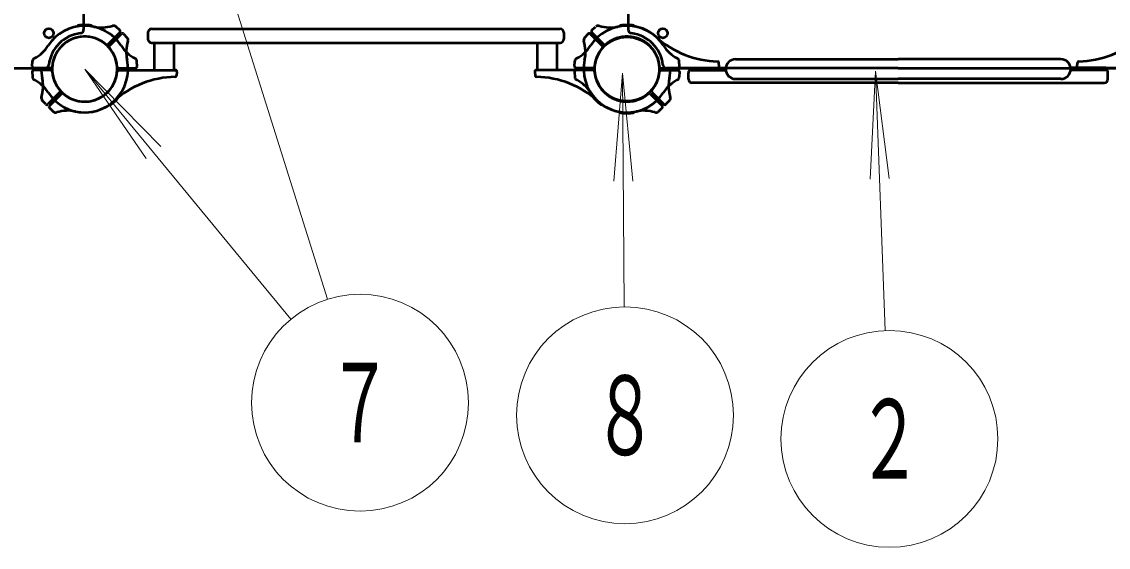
# Model space of a CAD drawing. Units: millimetres on the paper, scale 1:50. Extents: x -365 to 0, y -594 to 257.
# Drawn here: x -235.36 to -205.31, y 157.76 to 172.31 of the extents above; entities that cross this region are included whole.
import ezdxf
from ezdxf.enums import TextEntityAlignment as Align

# ---------------------------------------------------------------- set-up
doc = ezdxf.new("R2010")
doc.units = ezdxf.units.MM
doc.layers.add('LY_1', color=140, linetype='Continuous', lineweight=50)
doc.styles.add('ＭＳ ゴシック', font='')
doc.styles.get('ＭＳ ゴシック').set_extended_font_data('MS Gothic')

msp = doc.modelspace()

# ---------------------------------------------------------------- linework, layer by layer
at = {"layer": 'LY_1', "color": 7, "lineweight": 13}
for p, q in [((-226.899, 164.625), (-233.615, 185.996)), ((-233.615, 170.996), (-231.512, 168.857)), ((-233.615, 170.996), (-231.915, 168.524)), ((-227.909, 164.077), (-233.615, 170.996)), ((-218.737, 170.884), (-218.978, 167.894)), ((-218.737, 170.884), (-218.455, 167.897)), ((-218.693, 164.416), (-218.737, 170.884)), ((-211.742, 170.942), (-211.891, 167.946)), ((-211.742, 170.942), (-211.369, 167.965)), ((-211.472, 163.761), (-211.742, 170.942))]:
    msp.add_line(p, q, dxfattribs=at)
at = {"layer": 'LY_1'}
for p, q in [((-233.645, 178.496), (-233.645, 172.088)), ((-218.585, 178.496), (-218.585, 172.088)), ((-233.815, 172.179), (-233.815, 172.182)), ((-233.415, 172.179), (-233.415, 172.182)), ((-232.974, 171.68), (-232.641, 172.013)), ((-232.931, 171.638), (-232.598, 171.971)), ((-232.642, 172.071), (-232.748, 172.17)), ((-232.541, 171.97), (-232.441, 171.863)), ((-231.865, 172.006), (-231.865, 171.826)), ((-231.765, 172.106), (-220.465, 172.106)), ((-220.365, 172.006), (-220.365, 171.826)), ((-219.69, 171.97), (-219.789, 171.863)), ((-219.299, 171.638), (-219.633, 171.971)), ((-219.257, 171.68), (-219.59, 172.013)), ((-219.589, 172.071), (-219.483, 172.17)), ((-218.815, 172.179), (-218.815, 172.182)), ((-218.415, 172.179), (-218.415, 172.182)), ((-231.765, 171.726), (-220.465, 171.726)), ((-231.687, 170.966), (-231.687, 171.726)), ((-231.143, 170.966), (-231.143, 171.726)), ((-221.087, 170.966), (-221.087, 171.726)), ((-220.543, 170.966), (-220.543, 171.726)), ((-241.115, 171.026), (-234.708, 171.026)), ((-235.064, 171.067), (-235.058, 171.225)), ((-234.553, 171.026), (-235.024, 171.026)), ((-232.678, 171.026), (-232.207, 171.026)), ((-232.167, 171.067), (-232.172, 171.213)), ((-220.064, 171.067), (-220.059, 171.213)), ((-220.064, 171.067), (-220.059, 171.213)), ((-219.553, 171.026), (-220.024, 171.026)), ((-219.553, 171.026), (-220.024, 171.026)), ((-217.678, 171.026), (-217.207, 171.026)), ((-217.678, 171.026), (-216.106, 171.026)), ((-211.115, 171.026), (-217.523, 171.026)), ((-217.167, 171.067), (-217.172, 171.225)), ((-216.855, 171.028), (-215.885, 171.028)), ((-216.855, 170.964), (-216.855, 171.028)), ((-216.066, 171.068), (-216.072, 171.173)), ((-215.615, 171.268), (-211.115, 171.268)), ((-206.615, 171.268), (-211.115, 171.268)), ((-211.115, 171.026), (-204.708, 171.026)), ((-205.375, 171.028), (-206.345, 171.028)), ((-206.164, 171.068), (-206.159, 171.173)), ((-204.553, 171.026), (-206.124, 171.026)), ((-205.375, 170.964), (-205.375, 171.028)), ((-235.064, 170.925), (-235.059, 170.779)), ((-234.553, 170.966), (-235.024, 170.966)), ((-232.678, 170.966), (-231.106, 170.966)), ((-231.066, 170.924), (-231.072, 170.819)), ((-221.164, 170.924), (-221.159, 170.819)), ((-219.553, 170.966), (-221.124, 170.966)), ((-220.064, 170.925), (-220.058, 170.767)), ((-219.553, 170.966), (-220.024, 170.966)), ((-217.678, 170.966), (-217.207, 170.966)), ((-217.678, 170.966), (-217.207, 170.966)), ((-217.167, 170.925), (-217.172, 170.779)), ((-217.167, 170.925), (-217.172, 170.779)), ((-216.915, 170.716), (-216.915, 170.896)), ((-216.855, 170.964), (-215.885, 170.964)), ((-215.615, 170.724), (-211.115, 170.724)), ((-206.615, 170.724), (-211.115, 170.724)), ((-205.375, 170.964), (-206.345, 170.964)), ((-205.315, 170.716), (-205.315, 170.896)), ((-211.115, 170.616), (-216.815, 170.616)), ((-211.115, 170.616), (-205.415, 170.616)), ((-234.69, 170.022), (-234.797, 170.137)), ((-234.299, 170.354), (-234.633, 170.021)), ((-234.257, 170.312), (-234.59, 169.979)), ((-232.637, 170.301), (-232.635, 170.298)), ((-219.593, 170.301), (-219.596, 170.298)), ((-217.974, 170.312), (-217.641, 169.979)), ((-217.931, 170.354), (-217.598, 170.021)), ((-217.541, 170.022), (-217.433, 170.137)), ((-234.589, 169.921), (-234.474, 169.814)), ((-232.92, 170.018), (-232.918, 170.016)), ((-219.311, 170.018), (-219.313, 170.016)), ((-218.815, 169.813), (-218.815, 169.81)), ((-218.415, 169.813), (-218.415, 169.81)), ((-217.642, 169.921), (-217.757, 169.814))]:
    msp.add_line(p, q, dxfattribs=at)
for centre, radius in [((-234.605, 171.986), 0.13), ((-218.615, 170.996), 0.891), ((-217.625, 171.986), 0.13)]:
    msp.add_circle(centre, radius, dxfattribs=at)
at = {"layer": 'LY_1', "color": 7, "lineweight": 13}
for centre in [(-226, 161.763), (-218.672, 161.416), (-211.359, 160.763)]:
    msp.add_circle(centre, 3, dxfattribs=at)
at = {"layer": 'LY_1'}
for centre, radius, start, end in [((-233.615, 170.996), 1.2, 90, 147.2728), ((-233.795, 172.182), 0.02, 98.6269, 180), ((-233.615, 170.996), 1.22, 90, 98.6269), ((-233.615, 170.996), 1.2, 77.7272, 91.4325), ((-233.615, 170.996), 1.22, 81.3731, 90), ((-233.615, 170.996), 1.2, 32.7272, 90), ((-233.435, 172.182), 0.02, 360, 81.3731), ((-233.148, 173.146), 1, 257.7272, 287.5412), ((-232.816, 172.097), 0.1, 47, 107.5412), ((-218.615, 170.996), 1.2, 90, 147.2728), ((-218.615, 170.996), 1.2, 90, 147.2728), ((-219.414, 172.097), 0.1, 72.4588, 133), ((-219.083, 173.146), 1, 252.4588, 282.2728), ((-218.615, 170.996), 1.2, 88.5675, 102.2728), ((-218.795, 172.182), 0.02, 98.6269, 180), ((-218.615, 170.996), 1.22, 90, 98.6269), ((-218.615, 170.996), 1.22, 81.3731, 90), ((-218.615, 170.996), 1.2, 32.7272, 90), ((-218.615, 170.996), 1.2, 47.7828, 90), ((-218.435, 172.182), 0.02, 360, 81.3731), ((-233.615, 170.996), 1, 96.7872, 173.2128), ((-233.615, 170.996), 0.9, 90, 175.7293), ((-233.615, 170.996), 0.9, 49.2707, 135), ((-233.745, 172.088), 0.1, 276.7872, 0), ((-233.615, 170.996), 0.9, 4.2707, 90), ((-232.669, 172.041), 0.04, 315, 47), ((-232.57, 171.942), 0.04, 43, 135), ((-231.765, 172.006), 0.1, 90, 180), ((-220.465, 172.006), 0.1, 360, 90), ((-219.661, 171.942), 0.04, 45, 137), ((-219.562, 172.041), 0.04, 133, 225), ((-218.615, 170.996), 0.9, 90, 175.7293), ((-218.615, 170.996), 0.9, 90, 175.7293), ((-218.615, 170.996), 0.9, 45, 130.7293), ((-218.615, 170.996), 0.9, 4.2707, 90), ((-218.615, 170.996), 0.9, 4.2707, 90), ((-218.485, 172.088), 0.1, 180, 263.2128), ((-218.615, 170.996), 1, 6.7872, 83.2128), ((-235.466, 172.185), 1, 297.4588, 327.2728), ((-233.615, 170.996), 0.9, 135, 220.7293), ((-233.002, 171.708), 0.04, 229.2707, 315), ((-232.903, 171.609), 0.04, 135, 220.7293), ((-231.765, 172.185), 1, 212.7272, 242.5412), ((-231.466, 171.464), 1, 162.4588, 192.2728), ((-232.514, 171.795), 0.1, 342.4588, 43), ((-231.765, 171.826), 0.1, 180, 270), ((-220.465, 171.826), 0.1, 270, 360), ((-220.466, 172.185), 1, 297.4588, 327.2728), ((-220.466, 172.185), 1, 297.4588, 327.2728), ((-219.716, 171.795), 0.1, 137, 197.5412), ((-220.765, 171.464), 1, 347.7272, 17.5412), ((-219.328, 171.609), 0.04, 319.2707, 45), ((-219.229, 171.708), 0.04, 225, 310.7293), ((-218.615, 170.996), 0.9, 319.2707, 45), ((-216.062, 173.81), 2.6, 227.7828, 268.9158), ((-216.765, 172.185), 1, 212.7272, 242.5412), ((-206.169, 173.81), 2.6, 271.0842, 312.2172), ((-234.959, 171.209), 0.1, 117.4588, 178), ((-233.615, 170.996), 0.9, 315, 40.7293), ((-232.272, 171.209), 0.1, 2, 62.5412), ((-219.959, 171.209), 0.1, 117.4588, 178), ((-219.959, 171.209), 0.1, 117.4588, 178), ((-219.959, 171.209), 0.1, 117.4588, 178), ((-218.615, 170.996), 0.9, 139.2707, 225), ((-217.272, 171.209), 0.1, 2, 62.5412), ((-235.024, 171.066), 0.04, 178, 270), ((-233.615, 170.996), 1.2, 178.5675, 192.2728), ((-234.708, 171.126), 0.1, 270, 353.2128), ((-234.553, 171.066), 0.04, 270, 355.7293), ((-233.615, 170.996), 1.2, 315, 12.2728), ((-232.678, 171.066), 0.04, 184.2707, 270), ((-232.207, 171.066), 0.04, 270, 2), ((-220.024, 171.066), 0.04, 178, 270), ((-220.024, 171.066), 0.04, 178, 270), ((-218.615, 170.996), 1.2, 167.7272, 225), ((-219.553, 171.066), 0.04, 270, 355.7293), ((-219.553, 171.066), 0.04, 270, 355.7293), ((-217.678, 171.066), 0.04, 184.2707, 270), ((-217.678, 171.066), 0.04, 184.2707, 270), ((-217.523, 171.126), 0.1, 186.7872, 270), ((-218.615, 170.996), 1.2, 347.7272, 1.4325), ((-217.207, 171.066), 0.04, 270, 2), ((-216.815, 170.896), 0.1, 113.5782, 180), ((-216.112, 171.171), 0.04, 3, 88.9159), ((-216.106, 171.066), 0.04, 270, 3), ((-215.615, 170.996), 0.272, 90, 270), ((-206.615, 170.996), 0.272, 270, 90), ((-206.124, 171.066), 0.04, 177, 270), ((-206.119, 171.171), 0.04, 91.0841, 177), ((-205.415, 170.896), 0.1, 0, 66.4218), ((-235.024, 170.926), 0.04, 90, 182), ((-234.959, 170.783), 0.1, 182, 242.5412), ((-234.959, 170.783), 0.1, 182, 242.5412), ((-235.466, 169.807), 1, 32.7272, 62.5412), ((-235.765, 170.528), 1, 342.4588, 12.2728), ((-234.553, 170.926), 0.04, 4.2707, 90), ((-233.615, 170.996), 0.9, 184.2707, 270), ((-233.615, 170.996), 0.9, 270, 355.7293), ((-231.062, 168.182), 2.6, 91.0841, 132.2172), ((-232.678, 170.926), 0.04, 90, 175.7293), ((-231.112, 170.821), 0.04, 271.0842, 357), ((-231.106, 170.926), 0.04, 357, 90), ((-221.124, 170.926), 0.04, 90, 183), ((-221.119, 170.821), 0.04, 183, 268.9158), ((-221.169, 168.182), 2.6, 47.7828, 88.9159), ((-220.024, 170.926), 0.04, 90, 182), ((-219.959, 170.783), 0.1, 182, 242.5412), ((-220.466, 169.807), 1, 32.7272, 62.5412), ((-219.553, 170.926), 0.04, 4.2707, 90), ((-219.553, 170.926), 0.04, 4.2707, 90), ((-218.615, 170.996), 0.9, 184.2707, 270), ((-218.615, 170.996), 0.9, 184.2707, 270), ((-218.615, 170.996), 0.9, 270, 355.7293), ((-218.615, 170.996), 0.9, 270, 355.7293), ((-217.678, 170.926), 0.04, 90, 175.7293), ((-217.678, 170.926), 0.04, 90, 175.7293), ((-216.765, 169.807), 1, 117.4588, 147.2728), ((-216.765, 169.807), 1, 117.4588, 147.2728), ((-216.466, 170.528), 1, 167.7272, 197.5412), ((-217.272, 170.783), 0.1, 297.4588, 358), ((-217.272, 170.783), 0.1, 297.4588, 358), ((-217.272, 170.783), 0.1, 297.4588, 358), ((-217.207, 170.926), 0.04, 358, 90), ((-217.207, 170.926), 0.04, 358, 90), ((-216.815, 170.716), 0.1, 180, 270), ((-205.415, 170.716), 0.1, 270, 0), ((-234.328, 170.383), 0.04, 315, 40.7293), ((-217.903, 170.383), 0.04, 139.2707, 225), ((-234.716, 170.197), 0.1, 162.4588, 223), ((-233.615, 170.996), 1.2, 212.7272, 270), ((-234.229, 170.284), 0.04, 49.2707, 135), ((-233.615, 170.996), 0.9, 229.2707, 315), ((-233.615, 170.996), 1.2, 257.7272, 315), ((-233.615, 170.996), 1.2, 270, 312.2172), ((-233.615, 170.996), 1.22, 306.3731, 315), ((-233.615, 170.996), 1.22, 315, 323.6269), ((-232.649, 170.284), 0.02, 323.6269, 45), ((-218.615, 170.996), 1.2, 212.7272, 270), ((-219.582, 170.284), 0.02, 135, 216.3731), ((-218.615, 170.996), 1.22, 216.3731, 225), ((-218.615, 170.996), 1.22, 225, 233.6269), ((-218.615, 170.996), 1.2, 225, 282.2728), ((-218.615, 170.996), 1.2, 227.7828, 270), ((-218.615, 170.996), 0.9, 225, 310.7293), ((-218.615, 170.996), 1.2, 270, 327.2728), ((-218.615, 170.996), 1.2, 270, 327.2728), ((-218.002, 170.284), 0.04, 45, 130.7293), ((-217.514, 170.197), 0.1, 317, 17.5412), ((-234.661, 170.049), 0.04, 223, 315), ((-234.562, 169.95), 0.04, 135, 227), ((-234.414, 169.895), 0.1, 227, 287.5412), ((-234.083, 168.846), 1, 77.7272, 107.5412), ((-232.904, 170.03), 0.02, 225, 306.3731), ((-219.327, 170.03), 0.02, 233.6269, 315), ((-218.795, 169.81), 0.02, 180, 261.3731), ((-218.615, 170.996), 1.22, 261.3731, 270), ((-218.615, 170.996), 1.22, 270, 278.6269), ((-218.435, 169.81), 0.02, 278.6269, 0), ((-218.148, 168.846), 1, 72.4588, 102.2728), ((-217.816, 169.895), 0.1, 252.4588, 313), ((-217.669, 169.95), 0.04, 313, 45), ((-217.57, 170.049), 0.04, 225, 317)]:
    msp.add_arc(centre, radius, start, end, dxfattribs=at)

# ---------------------------------------------------------------- texts
at = {"layer": 'LY_1', "color": 7, "style": 'ＭＳ ゴシック', "width": 0.6}
for s, p in [('７', (-226, 161.763)), ('８', (-218.672, 161.416)), ('２', (-211.359, 160.763))]:
    msp.add_text(s, height=2.199, dxfattribs=at).set_placement(p, align=Align.MIDDLE_CENTER)

doc.saveas('drawing.dxf')
